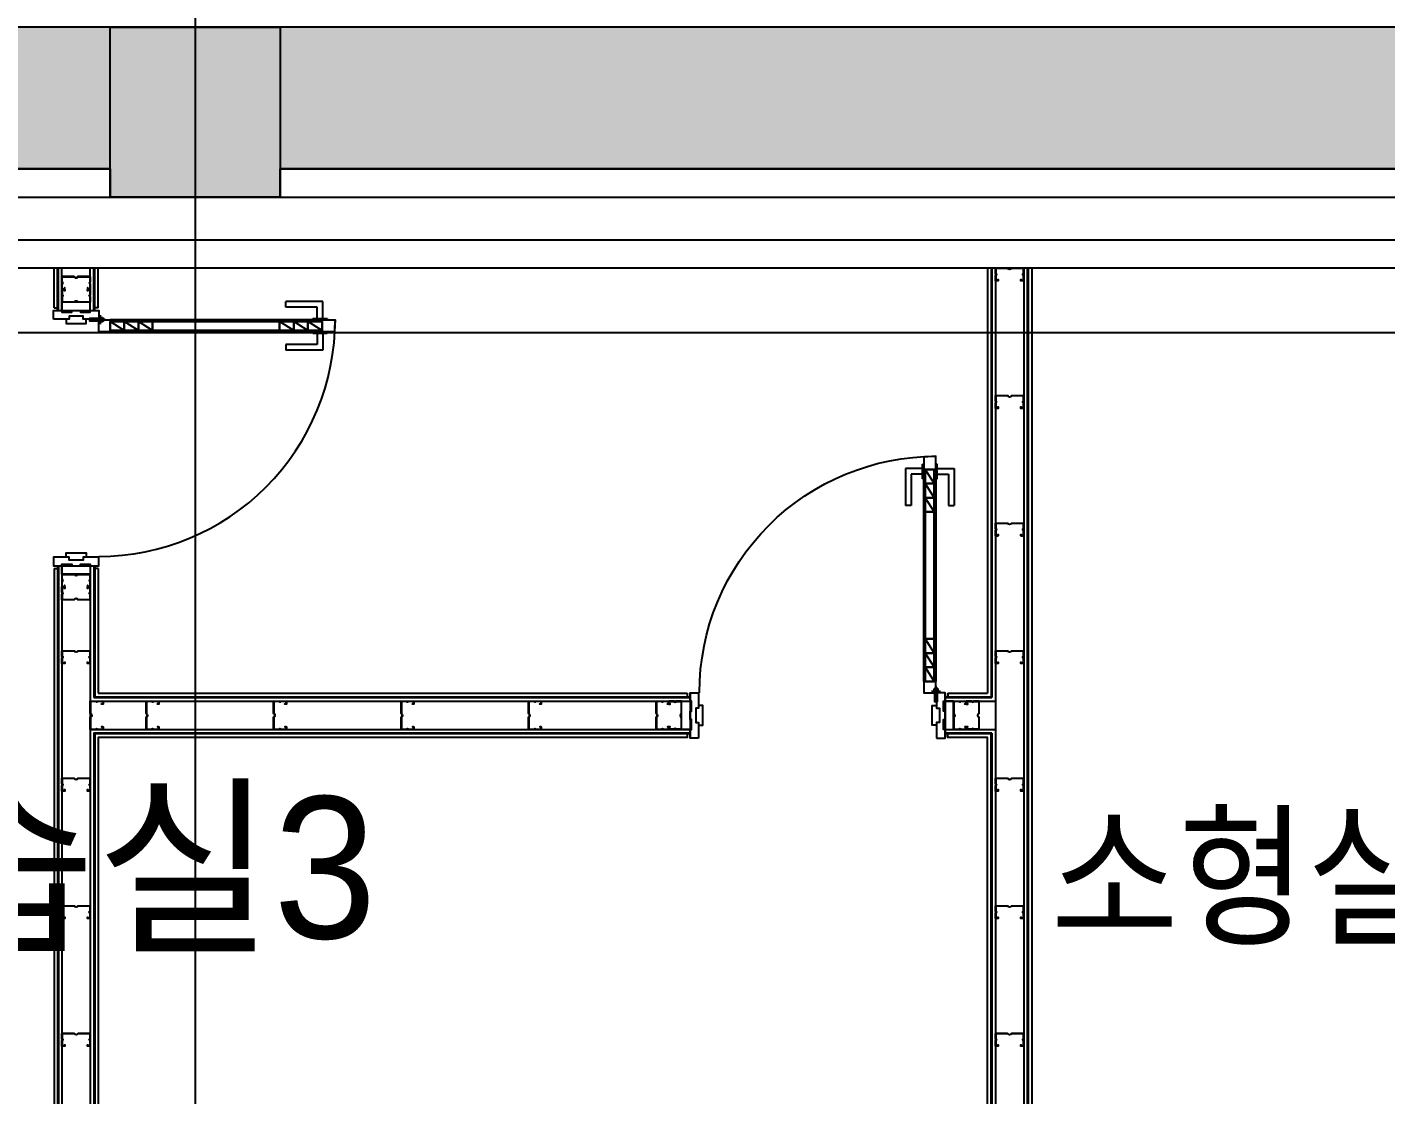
# Model space of a CAD drawing. Header units: metres. Extents: x 630750 to 860239, y 578133 to 726633.
# Drawn here: x 747311 to 752107, y 693493 to 697260 of the extents above; entities that cross this region are included whole.
import ezdxf

# ---------------------------------------------------------------- set-up
doc = ezdxf.new("R2010")
doc.units = ezdxf.units.M
doc.header["$LTSCALE"] = 300
doc.linetypes.add('업무시설_xr-base$0$CONTINOUS', pattern=[0])
for name, color, linetype in [('A-CEN-1', 1, 'Continuous'), ('A-CON', 2, 'Continuous'), ('A-TXT', 3, 'Continuous'), ('A-WAL-BLK', 3, 'Continuous'), ('A-WAL-DW', 7, 'Continuous'), ('A-WALL-CONC', 2, 'Continuous'), ('F-DOOR_FRAME', 4, 'Continuous'), ('KUK-DOOR', 4, 'Continuous'), ('KUK-DOOR-FRAME', 4, 'Continuous'), ('KUK-DRYWALL', 4, 'Continuous'), ('KUK-석고보드', 201, 'Continuous')]:
    doc.layers.add(name, color=color, linetype=linetype)
doc.styles.add('돋움', font='')
doc.styles.get('돋움').set_extended_font_data('Dotum')

# ---------------------------------------------------------------- blocks, each defined once
blk = doc.blocks.new('con1')
at = {"layer": 'A-WALL-CONC', "linetype": '업무시설_xr-base$0$CONTINOUS'}
h = blk.add_hatch(color=253, dxfattribs=at)
h.dxf.hatch_style = 1
h.paths.add_polyline_path([(-374645.9, -269622.2), (-374445.9, -269622.2), (-374445.9, -269722.2), (-371795.9, -269722.2), (-371795.9, -267322.2), (-373345.9, -267322.2), (-373345.9, -267122.2), (-371795.9, -267122.2), (-371795.9, -260922.2), (-374445.9, -260922.2), (-374445.9, -267122.2), (-374345.9, -267122.2), (-374345.9, -267322.2), (-374445.9, -267322.2), (-374445.9, -268622.2), (-374645.9, -268622.2), (-374645.9, -260722.2), (-371595.9, -260722.2), (-371595.9, -269922.2), (-374645.9, -269922.2)], flags=17)
h.paths.add_polyline_path([(-391745.9, -248122.2), (-391745.9, -280472.2), (-393545.9, -280472.2), (-393545.9, -307972.2), (-398545.9, -307972.2), (-398545.9, -316998.9), (-351808.5, -331181), (-336470.2, -331181), (-334660.1, -325215.5), (-326598.1, -327661.9), (-326511, -327374.8), (-334860, -324841.4), (-335146.9, -325786.6), (-335529.6, -325670.5), (-335732.9, -326340.3), (-335350.1, -326456.4), (-336424.5, -329997), (-336807.2, -329880.9), (-337010.5, -330550.7), (-336627.7, -330666.9), (-336692.7, -330881), (-351764, -330881), (-352556.3, -330640.6), (-352396.6, -330114.3), (-353162.2, -329882), (-353321.9, -330408.3), (-362029.8, -327765.9), (-361870.1, -327239.6), (-362635.6, -327007.3), (-362795.3, -327533.6), (-374661.1, -323933.1), (-374501.4, -323406.8), (-375266.9, -323174.5), (-375426.6, -323700.8), (-380976.7, -322016.6), (-380817, -321490.3), (-381582.5, -321258), (-381742.2, -321784.2), (-392779.7, -318435), (-392649.1, -318004.5), (-393318.9, -317801.2), (-393362.5, -317944.8), (-397945.9, -316554), (-397945.9, -308572.2), (-393145.9, -308572.2), (-393145.9, -306522.2), (-391145.8, -306522.2), (-391145.8, -306122.2), (-392795.9, -306122.2), (-392795.9, -305522.2), (-393145.9, -305522.2), (-393145.9, -299422.2), (-391145.8, -299422.2), (-391145.8, -299022.2), (-393145.9, -299022.2), (-393145.9, -296322.2), (-392795.9, -296322.2), (-392795.9, -295622.2), (-393145.9, -295622.2), (-393145.9, -293122.2), (-391145.9, -293122.2), (-391145.9, -292722.2), (-393145.9, -292722.2), (-393145.9, -287472.2), (-391145.8, -287472.2), (-391145.9, -287072.2), (-393145.9, -287072.2), (-393145.9, -286422.2), (-392795.9, -286422.2), (-392795.9, -285722.2), (-393145.9, -285722.2), (-393145.9, -281172.2), (-392845.9, -281171.8), (-392845.9, -280872.2), (-391245.9, -280872.2), (-391245.9, -276472.2), (-391145.9, -276472.2), (-391145.9, -275872.2), (-391245.9, -275872.2), (-391245.9, -269872.2), (-391145.9, -269872.2), (-391145.9, -269272.2), (-391245.9, -269272.2), (-391245.9, -261372.2), (-391145.9, -261372.2), (-391145.9, -260772.2), (-391245.9, -260772.2), (-391245.9, -248722.2), (-391145.9, -248722.2), (-391145.9, -248622.2), (-384195.9, -248622.2), (-384195.9, -248722.2), (-383595.9, -248722.2), (-383595.9, -248622.2), (-374595.9, -248622.2), (-374595.9, -248722.2), (-373995.9, -248722.2), (-373995.9, -248622.2), (-364695.9, -248622.2), (-364695.9, -248722.2), (-364095.9, -248722.2), (-364095.9, -248622.2), (-354795.9, -248622.2), (-354795.9, -248722.2), (-354195.9, -248722.2), (-354195.9, -248622.2), (-344895.9, -248622.2), (-344895.9, -248722.2), (-344295.9, -248722.2), (-344295.9, -248622.2), (-334995.9, -248622.2), (-334995.9, -248722.2), (-334395.9, -248722.2), (-334395.9, -248622.2), (-325095.9, -248622.2), (-325095.9, -248722.2), (-324495.9, -248722.2), (-324495.9, -248622.2), (-318495.9, -248622.2), (-318495.9, -248722.2), (-317895.9, -248722.2), (-317895.9, -248622.2), (-309995.9, -248622.2), (-309995.9, -248722.2), (-309395.9, -248722.2), (-309395.9, -248622.2), (-302495.9, -248622.2), (-302495.9, -248722.2), (-301895.9, -248722.1), (-301895.9, -248522.2), (-299645.9, -248522.2), (-299645.9, -249472.2), (-302345.9, -249472.1), (-302345.9, -249672.2), (-299645.8, -249672.2), (-299645.9, -257472.1), (-302345.9, -257472.1), (-302345.9, -260722.2), (-302545.9, -260722.2), (-302545.9, -261422.2), (-302345.9, -261422.2), (-302345.9, -269222.2), (-302545.9, -269222.2), (-302545.9, -269922.2), (-302345.9, -269922.2), (-302345.9, -275822.2), (-302545.9, -275822.2), (-302545.9, -276522.2), (-302345.9, -276522.2), (-302345.9, -285722.2), (-302545.9, -285722.2), (-302545.9, -286422.2), (-302345.9, -286422.2), (-302345.9, -295622.2), (-302545.9, -295622.2), (-302545.9, -296322.2), (-302345.9, -296322.2), (-302345.9, -302072.2), (-302545.9, -302072.2), (-302545.9, -303072.2), (-302145.9, -303072.2), (-302145.9, -311972.2), (-302545.9, -311972.2), (-302545.9, -312972.2), (-302145.9, -312972.2), (-302145.9, -318572.2), (-302545.9, -318572.2), (-302545.9, -319572.2), (-302145.9, -319572.2), (-302145.9, -327072.2), (-302645.9, -327072.2), (-302645.9, -327872.2), (-302245.9, -327872.2), (-302245.9, -333872.2), (-302595.9, -333872.2), (-302595.9, -334572.2), (-302045.9, -334572.2), (-302045.9, -334903.1), (-302663, -334715.8), (-302721.1, -334907.2), (-301845.9, -335172.8), (-301845.9, -257872.1), (-299245.9, -257872.2), (-299245.6, -248122.2)])
h = blk.add_hatch(color=253, dxfattribs=at)
h.dxf.hatch_style = 1
h.paths.add_polyline_path([(-393545.9, -280472.2), (-393545.9, -307972.2), (-398545.9, -307972.2), (-398545.9, -316998.9), (-351808.5, -331181), (-336470.2, -331181), (-334660.1, -325215.5), (-326598.1, -327661.9), (-326511, -327374.8), (-334860, -324841.4), (-335146.9, -325786.6), (-335529.6, -325670.5), (-335732.9, -326340.3), (-335350.1, -326456.4), (-336424.5, -329997), (-336807.2, -329880.9), (-337010.5, -330550.7), (-336627.7, -330666.9), (-336692.7, -330881), (-351764, -330881), (-352556.3, -330640.6), (-352396.6, -330114.3), (-353162.2, -329882), (-353321.9, -330408.3), (-362029.8, -327765.9), (-361870.1, -327239.6), (-362635.6, -327007.3), (-362795.3, -327533.6), (-374661.1, -323933.1), (-374501.4, -323406.8), (-375266.9, -323174.5), (-375426.6, -323700.8), (-380976.7, -322016.7), (-380817, -321490.3), (-381582.5, -321258), (-381742.2, -321784.2), (-392779.7, -318435), (-392649.1, -318004.5), (-393318.9, -317801.2), (-393362.5, -317944.8), (-397945.9, -316554), (-397945.9, -308572.2), (-393145.9, -308572.2), (-393145.9, -306522.2), (-391145.8, -306522.2), (-391145.8, -306122.2), (-392795.9, -306122.2), (-392795.9, -305522.2), (-393145.9, -305522.2), (-393145.9, -299422.2), (-391145.8, -299422.2), (-391145.8, -299022.2), (-393145.9, -299022.2), (-393145.9, -296322.2), (-392795.9, -296322.2), (-392795.9, -295622.2), (-393145.9, -295622.2), (-393145.9, -293122.2), (-391145.9, -293122.2), (-391145.9, -292722.2), (-393145.9, -292722.2), (-393145.9, -287472.2), (-391145.8, -287472.2), (-391145.8, -287072.2), (-393145.9, -287072.2), (-393145.9, -286422.2), (-392795.9, -286422.2), (-392795.9, -285722.2), (-393145.9, -285722.2), (-393150.6, -281172.2), (-392845.9, -281172.2), (-392845.9, -280872.2), (-391245.9, -280872.2), (-391245.9, -276472.2), (-391145.9, -276472.2), (-391145.9, -275872.2), (-391245.9, -275872.2), (-391245.8, -269872.2), (-391145.9, -269872.2), (-391145.9, -269272.2), (-391245.9, -269272.2), (-391245.9, -261372.2), (-391145.9, -261372.2), (-391145.9, -260772.2), (-391245.9, -260772.2), (-391245.9, -248722.2), (-391145.9, -248722.2), (-391145.9, -248622.2), (-384195.9, -248622.2), (-384195.9, -248722.2), (-383595.9, -248722.2), (-383595.9, -248622.2), (-374595.9, -248622.2), (-374595.9, -248722.2), (-373995.9, -248722.2), (-373995.9, -248622.2), (-364695.9, -248622.2), (-364695.9, -248722.2), (-364095.9, -248722.2), (-364095.9, -248622.2), (-354795.9, -248622.2), (-354795.9, -248722.2), (-354195.9, -248722.2), (-354195.9, -248622.2), (-344895.9, -248622.2), (-344895.9, -248722.2), (-344295.9, -248722.2), (-344295.9, -248622.2), (-334995.9, -248622.2), (-334995.9, -248722.2), (-334395.9, -248722.2), (-334395.9, -248622.2), (-325095.9, -248622.2), (-325095.9, -248722.2), (-324495.9, -248722.2), (-324495.9, -248622.2), (-318495.9, -248622.2), (-318495.9, -248722.2), (-317895.9, -248722.2), (-317895.9, -248622.2), (-309995.9, -248622.4), (-309995.9, -248722.2), (-309395.9, -248722.2), (-309395.9, -248622.2), (-302495.9, -248622.2), (-302495.9, -248722.2), (-301895.9, -248722.1), (-301895.9, -248522.2), (-299645.9, -248522.1), (-299645.9, -249472.2), (-302345.9, -249472.2), (-302345.9, -249672.2), (-299645.8, -249672.2), (-299645.8, -257472.1), (-302345.9, -257472.1), (-302345.9, -260722.2), (-302545.9, -260722.2), (-302545.9, -261422.2), (-302345.9, -261422.2), (-302345.9, -269222.2), (-302545.9, -269222.2), (-302545.9, -269922.2), (-302345.9, -269922.2), (-302345.9, -275822.2), (-302545.9, -275822.2), (-302545.9, -276522.2), (-302345.9, -276522.2), (-302345.9, -285722.2), (-302545.9, -285722.2), (-302545.9, -286422.2), (-302345.9, -286422.2), (-302345.9, -295622.2), (-302545.9, -295622.2), (-302545.9, -296322.2), (-302345.9, -296322.2), (-302345.9, -302072.2), (-302545.9, -302072.2), (-302545.9, -303072.2), (-302145.9, -303072.2), (-302145.8, -311972.2), (-302545.9, -311972.2), (-302545.9, -312972.2), (-302145.9, -312972.2), (-302145.9, -318572.2), (-302545.9, -318572.2), (-302545.9, -319572.2), (-302145.9, -319572.2), (-302145.9, -327072.2), (-302645.9, -327072.2), (-302645.9, -327872.2), (-302245.9, -327872.2), (-302245.9, -333872.2), (-302595.9, -333872.2), (-302595.9, -334572.2), (-302045.9, -334572.2), (-302045.9, -334903.1), (-302663, -334715.8), (-302721.1, -334907.2), (-301845.9, -335172.8), (-301845.8, -257872.1), (-299245.9, -257872.2), (-299245.6, -248122.2), (-391745.9, -248122.2), (-391745.9, -280472.2)])
at = {"layer": 'A-CON'}
for points in [[(-334395.9, -248622.2), (-325095.9, -248622.2), (-325095.9, -248722.2), (-324495.9, -248722.2), (-324495.9, -248622.2), (-318495.9, -248622.2), (-318495.9, -248722.2), (-317895.9, -248722.2), (-317895.9, -248622.2), (-309995.9, -248622.4), (-309995.9, -248722.2), (-309395.9, -248722.2), (-309395.9, -248622.2), (-302495.9, -248622.2)], [(-301845.9, -335172.8), (-301845.8, -257872.1), (-299245.9, -257872.2), (-299245.6, -248122.2), (-391745.9, -248122.2)]]:
    blk.add_lwpolyline(points, dxfattribs=at)
blk.add_lwpolyline([(-325095.9, -248122.2), (-324495.9, -248122.2), (-324495.9, -248722.2), (-325095.9, -248722.2)], close=True, dxfattribs=at)
at = {"layer": 'A-WALL-CONC'}
for p, q in [((-325095.9, -248622.2), (-334395.9, -248622.2)), ((-318495.9, -248622.2), (-324495.9, -248622.2))]:
    blk.add_line(p, q, dxfattribs=at)
blk = doc.blocks.new('A$C17CE654D')
at = {"layer": 'KUK-DOOR', "color": 6}
for p, q in [((60, 790.5, -6432.8), (0, 790.5, -6432.8)), ((0, 790.5, -6432.8), (0, 660.5, -6432.8)), ((60, 770.5, -6432.8), (20, 770.5, -6432.8)), ((20, 770.5, -6432.8), (20, 660.5, -6432.8)), ((60, 755, -6432.8), (60, 806, -6432.8)), ((60, 806, -6432.8), (65, 806)), ((112, 806), (107, 806, 6432.8)), ((112, 755), (112, 806)), ((112, 790.5), (172, 790.5)), ((112, 770.5), (152, 770.5)), ((152, 770.5), (152, 660.5)), ((172, 790.5), (172, 660.5)), ((65, 755, -6432.8), (60, 755, -6432.8)), ((107, 755), (112, 755)), ((20, 660.5, -6432.8), (0, 660.5, -6432.8)), ((152, 660.5), (172, 660.5))]:
    blk.add_line(p, q, dxfattribs=at)
at = {"layer": 'KUK-DOOR', "color": 251}
for p, q in [((65, 804.3, -6432.8), (60, 804.3, -6432.8)), ((65, 802.7, -6432.8), (60, 802.7, -6432.8)), ((65, 800.1, -6432.8), (60, 800.1, -6432.8)), ((65, 795.6, -6432.8), (60, 795.6, -6432.8)), ((65, 789.4, -6432.8), (60, 789.4, -6432.8)), ((65, 771.6, -6432.8), (60, 771.6, -6432.8)), ((107, 804.3), (112, 804.3)), ((107, 802.7), (112, 802.7)), ((107, 800.1), (112, 800.1)), ((107, 795.6), (112, 795.6)), ((107, 789.4), (112, 789.4)), ((107, 771.6), (112, 771.6)), ((65, 765.4, -6432.8), (60, 765.4, -6432.8)), ((65, 760.9, -6432.8), (60, 760.9, -6432.8)), ((65, 758.3, -6432.8), (60, 758.3, -6432.8)), ((65, 756.7, -6432.8), (60, 756.7, -6432.8)), ((65, 755.6, -6432.8), (60, 755.6, -6432.8)), ((107, 765.4), (112, 765.4)), ((107, 760.9), (112, 760.9)), ((107, 758.3), (112, 758.3)), ((107, 756.7), (112, 756.7)), ((107, 755.6), (112, 755.6))]:
    blk.add_line(p, q, dxfattribs=at)
at = {"layer": 'KUK-DOOR', "color": 1, "ltscale": 100}
for p, q in [((102, 788), (70, 738)), ((102, 738), (70, 688)), ((102, 688), (70, 638)), ((102, 190), (70, 140)), ((102, 140), (70, 90)), ((102, 90), (70, 40))]:
    blk.add_line(p, q, dxfattribs=at)
at = {"layer": 'KUK-DOOR', "color": 8}
blk.add_line((102, 638), (70, 638), dxfattribs=at)
at = {"layer": 'KUK-DOOR', "color": 7}
for points in [[(65, 825), (65, 834), (107, 831.5), (107, 788), (65, 788), (65, 825)], [(65, 788), (65, 40)], [(107, 40), (107, 788)], [(65, 40), (107, 40), (107, 0), (103, 0), (103, 0), (65, 0), (65, 40)]]:
    blk.add_lwpolyline(points, dxfattribs=at)
at = {"layer": 'KUK-DOOR', "color": 1, "ltscale": 100}
for points in [[(102, 788), (102, 738), (70, 738), (70, 788)], [(102, 738), (102, 688), (70, 688), (70, 738)], [(102, 688), (102, 638), (70, 638), (70, 688)], [(102, 638), (102, 190), (70, 190), (70, 638)], [(102, 190), (102, 140), (70, 140), (70, 190)], [(102, 140), (102, 90), (70, 90), (70, 140)], [(102, 90), (102, 40), (70, 40), (70, 90)]]:
    blk.add_lwpolyline(points, close=True, dxfattribs=at)
at = {"layer": 'KUK-DOOR', "color": 1}
blk.add_arc((64.8, -0.1), 834.2, 0.0052, 90.1096, dxfattribs=at)
blk = doc.blocks.new('힌지')
at = {"layer": 'F-DOOR_FRAME', "color": 175}
for p, q in [((444293.8, 289039.7, 0), (444262.2, 289039.7, 0)), ((444293.8, 289039.7, 0), (444262.2, 289039.7, 0)), ((444278, 289049.1, 0), (444278, 289020.8, 0))]:
    blk.add_line(p, q, dxfattribs=at)
at = {"layer": 'F-DOOR_FRAME', "color": 175, "elevation": 0}
for points in [[(444276.3, 289042.2), (444276.3, 289076.8), (444273.3, 289076.8), (444273.3, 289041.9), (444270.9, 289035.1, -0.190658), (444275.4, 289038.8)], [(444282.3, 289041.9), (444282.3, 289076.8), (444279.3, 289076.8), (444279.3, 289042.2), (444280.2, 289038.8, -0.190658), (444284.8, 289035.1)]]:
    blk.add_lwpolyline(points, format="xyb", close=True, dxfattribs=at)
at = {"layer": 'F-DOOR_FRAME', "color": 175}
blk.add_circle((444277.8, 289034.7, 0), 8, dxfattribs=at)

msp = doc.modelspace()

# ---------------------------------------------------------------- linework, layer by layer
at = {"layer": 'A-CEN-1', "linetype": 'Continuous'}
for p, q in [((747904.4, 708258.8), (747904.4, 599232.8)), ((796986.4, 696181.7), (657202.6, 696181.7))]:
    msp.add_line(p, q, dxfattribs=at)
at = {"layer": 'A-CON'}
msp.add_lwpolyline([(747604.4, 697260.2), (748204.4, 697260.2), (748204.4, 696660.2), (747604.4, 696660.2)], close=True, dxfattribs=at)
at = {"layer": 'A-WAL-BLK'}
for p, q in [((681554.4, 696660.2), (770504.4, 696660.2)), ((708104.4, 696510.2), (770354.4, 696510.2))]:
    msp.add_line(p, q, dxfattribs=at)
at = {"layer": 'A-WAL-DW'}
msp.add_line((770054.4, 696410.2), (736288, 696410.2), dxfattribs=at)
at = {"layer": 'KUK-DOOR-FRAME'}
for points in [[(747404.4, 696230.2), (747404.4, 696230.2), (747404.4, 696230.2), (747404.4, 696230.2), (747404.4, 696230.2), (747404.4, 696254.2), (747404.4, 696260.2), (747407.9, 696260.2), (747434.4, 696260.2), (747434.4, 696255.2), (747469.4, 696255.2), (747469.4, 696260.2), (747499.4, 696260.2), (747499.4, 696255.2), (747534.4, 696255.2), (747534.4, 696260.2), (747564.4, 696260.2), (747564.4, 696254.2), (747564.4, 696254.2), (747564.4, 696230.2), (747509.4, 696230.2), (747509.4, 696240.2), (747459.4, 696240.2), (747459.4, 696230.2), (747404.4, 696230.2)], [(747404.4, 695390.2), (747404.4, 695390.2), (747404.4, 695390.2), (747404.4, 695390.2), (747404.4, 695390.2), (747404.4, 695366.2), (747404.4, 695360.2), (747407.9, 695360.2), (747434.4, 695360.2), (747434.4, 695365.2), (747469.4, 695365.2), (747469.4, 695360.2), (747499.4, 695360.2), (747499.4, 695365.2), (747534.4, 695365.2), (747534.4, 695360.2), (747564.4, 695360.2), (747564.4, 695366.2), (747564.4, 695366.2), (747564.4, 695390.2), (747509.4, 695390.2), (747509.4, 695380.2), (747459.4, 695380.2), (747459.4, 695390.2), (747404.4, 695390.2)], [(749681.4, 694752.2), (749681.4, 694752.2), (749681.4, 694752.2), (749681.4, 694752.2), (749681.4, 694752.2), (749657.4, 694752.2), (749651.4, 694752.2), (749651.4, 694755.7), (749651.4, 694782.2), (749656.4, 694782.2), (749656.4, 694817.2), (749651.4, 694817.2), (749651.4, 694847.2), (749656.4, 694847.2), (749656.4, 694882.2), (749651.4, 694882.2), (749651.4, 694912.2), (749657.4, 694912.2), (749657.4, 694912.2), (749681.4, 694912.2), (749681.4, 694857.2), (749671.4, 694857.2), (749671.4, 694807.2), (749681.4, 694807.2), (749681.4, 694752.2)], [(750521.4, 694752.2), (750521.4, 694752.2), (750521.4, 694752.2), (750521.4, 694752.2), (750521.4, 694752.2), (750545.4, 694752.2), (750551.4, 694752.2), (750551.4, 694755.7), (750551.4, 694782.2), (750546.4, 694782.2), (750546.4, 694817.2), (750551.4, 694817.2), (750551.4, 694847.2), (750546.4, 694847.2), (750546.4, 694882.2), (750551.4, 694882.2), (750551.4, 694912.2), (750545.4, 694912.2), (750545.4, 694912.2), (750521.4, 694912.2), (750521.4, 694857.2), (750531.4, 694857.2), (750531.4, 694807.2), (750521.4, 694807.2), (750521.4, 694752.2)]]:
    msp.add_lwpolyline(points, dxfattribs=at)
at = {"layer": 'KUK-DOOR-FRAME', "extrusion": (-1.80681e-09, -1.10631e-25, 1)}
for points in [[(747459.4, 696240.2), (747459.4, 696230.2), (747449.4, 696230.2), (747449.4, 696215.2), (747519.4, 696215.2), (747519.4, 696230.2), (747509.4, 696230.2), (747509.4, 696240.2), (747459.4, 696240.2)], [(747459.4, 695380.2), (747459.4, 695390.2), (747449.4, 695390.2), (747449.4, 695405.2), (747519.4, 695405.2), (747519.4, 695390.2), (747509.4, 695390.2), (747509.4, 695380.2), (747459.4, 695380.2)]]:
    msp.add_lwpolyline(points, dxfattribs=at)
at = {"layer": 'KUK-DOOR-FRAME', "extrusion": (0, -1.80681e-09, 1)}
for points in [[(749671.4, 694807.2), (749681.4, 694807.2), (749681.4, 694797.2), (749696.4, 694797.2), (749696.4, 694867.2), (749681.4, 694867.2), (749681.4, 694857.2), (749671.4, 694857.2), (749671.4, 694807.2)], [(750531.4, 694807.2), (750521.4, 694807.2), (750521.4, 694797.2), (750506.4, 694797.2), (750506.4, 694867.2), (750521.4, 694867.2), (750521.4, 694857.2), (750531.4, 694857.2), (750531.4, 694807.2)]]:
    msp.add_lwpolyline(points, dxfattribs=at)
at = {"layer": 'KUK-DRYWALL'}
for p, q in [((747434.4, 696260.2), (747434.4, 696410.2)), ((747534.4, 696260.2), (747534.4, 696410.2)), ((750729.4, 696410.2), (750729.4, 691832.2)), ((750829.4, 696410.2), (750829.4, 691832.2)), ((747434.4, 695360.2), (747434.4, 691832.2)), ((747534.4, 695360.2), (747534.4, 692280.2)), ((747534.4, 694882.2), (749651.4, 694882.2)), ((750551.4, 694882.2), (750729.4, 694882.2)), ((747534.4, 694782.2), (749651.4, 694782.2)), ((750551.4, 694782.2), (750729.4, 694782.2))]:
    msp.add_line(p, q, dxfattribs=at)
at = {"layer": 'KUK-DRYWALL', "color": 8}
for points in [[(747524.4, 696336.2), (747524.4, 696335.2), (747534.4, 696335.2), (747534.4, 696355.2, -1), (747534.4, 696360.2), (747534.4, 696380.2), (747490.9, 696380.2, -0.589997), (747477.9, 696380.2), (747434.4, 696380.2), (747434.4, 696360.2, -1), (747434.4, 696355.2), (747434.4, 696335.2), (747444.4, 696335.2), (747444.4, 696340.2), (747443.4, 696340.2), (747443.4, 696336.2), (747435.4, 696336.2), (747435.4, 696354.4, 0.745356), (747435.4, 696361.1), (747435.4, 696379.2), (747477.3, 696379.2, 0.542783), (747491.5, 696379.2), (747533.4, 696379.2), (747533.4, 696361.1, 0.745356), (747533.4, 696354.4), (747533.4, 696336.2), (747525.4, 696336.2), (747525.4, 696340.2), (747524.4, 696340.2), (747524.4, 696335.2)], [(750739.4, 696366.2), (750739.4, 696365.2), (750729.4, 696365.2), (750729.4, 696385.2, 1), (750729.4, 696390.2), (750729.4, 696410.2), (750772.9, 696410.2, 0.589997), (750785.9, 696410.2), (750829.4, 696410.2), (750829.4, 696390.2, 1), (750829.4, 696385.2), (750829.4, 696365.2), (750819.4, 696365.2), (750819.4, 696370.2), (750820.4, 696370.2), (750820.4, 696366.2), (750828.4, 696366.2), (750828.4, 696384.4, -0.745356), (750828.4, 696391.1), (750828.4, 696409.2), (750786.5, 696409.2, -0.542783), (750772.3, 696409.2), (750730.4, 696409.2), (750730.4, 696391.1, -0.745356), (750730.4, 696384.4), (750730.4, 696366.2), (750738.4, 696366.2), (750738.4, 696370.2), (750739.4, 696370.2), (750739.4, 696365.2)], [(747524.4, 696334.2), (747524.4, 696335.2), (747534.4, 696335.2), (747534.4, 696315.2, 1), (747534.4, 696310.2), (747534.4, 696290.2), (747490.9, 696290.2, 0.589997), (747477.9, 696290.2), (747434.4, 696290.2), (747434.4, 696310.2, 1), (747434.4, 696315.2), (747434.4, 696335.2), (747444.4, 696335.2), (747444.4, 696330.2), (747443.4, 696330.2), (747443.4, 696334.2), (747435.4, 696334.2), (747435.4, 696316.1, -0.745356), (747435.4, 696309.4), (747435.4, 696291.2), (747477.3, 696291.2, -0.542783), (747491.5, 696291.2), (747533.4, 696291.2), (747533.4, 696309.4, -0.745356), (747533.4, 696316.1), (747533.4, 696334.2), (747525.4, 696334.2), (747525.4, 696330.2), (747524.4, 696330.2), (747524.4, 696335.2)], [(750739.4, 695916.2), (750739.4, 695915.2), (750729.4, 695915.2), (750729.4, 695935.2, 1), (750729.4, 695940.2), (750729.4, 695960.2), (750772.9, 695960.2, 0.589997), (750785.9, 695960.2), (750829.4, 695960.2), (750829.4, 695940.2, 1), (750829.4, 695935.2), (750829.4, 695915.2), (750819.4, 695915.2), (750819.4, 695920.2), (750820.4, 695920.2), (750820.4, 695916.2), (750828.4, 695916.2), (750828.4, 695934.4, -0.745356), (750828.4, 695941.1), (750828.4, 695959.2), (750786.5, 695959.2, -0.542783), (750772.3, 695959.2), (750730.4, 695959.2), (750730.4, 695941.1, -0.745356), (750730.4, 695934.4), (750730.4, 695916.2), (750738.4, 695916.2), (750738.4, 695920.2), (750739.4, 695920.2), (750739.4, 695915.2)], [(750739.4, 695466.2), (750739.4, 695465.2), (750729.4, 695465.2), (750729.4, 695485.2, 1), (750729.4, 695490.2), (750729.4, 695510.2), (750772.9, 695510.2, 0.589997), (750785.9, 695510.2), (750829.4, 695510.2), (750829.4, 695490.2, 1), (750829.4, 695485.2), (750829.4, 695465.2), (750819.4, 695465.2), (750819.4, 695470.2), (750820.4, 695470.2), (750820.4, 695466.2), (750828.4, 695466.2), (750828.4, 695484.4, -0.745356), (750828.4, 695491.1), (750828.4, 695509.2), (750786.5, 695509.2, -0.542783), (750772.3, 695509.2), (750730.4, 695509.2), (750730.4, 695491.1, -0.745356), (750730.4, 695484.4), (750730.4, 695466.2), (750738.4, 695466.2), (750738.4, 695470.2), (750739.4, 695470.2), (750739.4, 695465.2)], [(747524.4, 695286.2), (747524.4, 695285.2), (747534.4, 695285.2), (747534.4, 695305.2, -1), (747534.4, 695310.2), (747534.4, 695330.2), (747490.9, 695330.2, -0.589997), (747477.9, 695330.2), (747434.4, 695330.2), (747434.4, 695310.2, -1), (747434.4, 695305.2), (747434.4, 695285.2), (747444.4, 695285.2), (747444.4, 695290.2), (747443.4, 695290.2), (747443.4, 695286.2), (747435.4, 695286.2), (747435.4, 695304.4, 0.745356), (747435.4, 695311.1), (747435.4, 695329.2), (747477.3, 695329.2, 0.542783), (747491.5, 695329.2), (747533.4, 695329.2), (747533.4, 695311.1, 0.745356), (747533.4, 695304.4), (747533.4, 695286.2), (747525.4, 695286.2), (747525.4, 695290.2), (747524.4, 695290.2), (747524.4, 695285.2)], [(747524.4, 695284.2), (747524.4, 695285.2), (747534.4, 695285.2), (747534.4, 695265.2, 1), (747534.4, 695260.2), (747534.4, 695240.2), (747490.9, 695240.2, 0.589997), (747477.9, 695240.2), (747434.4, 695240.2), (747434.4, 695260.2, 1), (747434.4, 695265.2), (747434.4, 695285.2), (747444.4, 695285.2), (747444.4, 695280.2), (747443.4, 695280.2), (747443.4, 695284.2), (747435.4, 695284.2), (747435.4, 695266.1, -0.745356), (747435.4, 695259.4), (747435.4, 695241.2), (747477.3, 695241.2, -0.542783), (747491.5, 695241.2), (747533.4, 695241.2), (747533.4, 695259.4, -0.745356), (747533.4, 695266.1), (747533.4, 695284.2), (747525.4, 695284.2), (747525.4, 695280.2), (747524.4, 695280.2), (747524.4, 695285.2)], [(747444.4, 695016.2), (747444.4, 695015.2), (747434.4, 695015.2), (747434.4, 695035.2, 1), (747434.4, 695040.2), (747434.4, 695060.2), (747477.9, 695060.2, 0.589997), (747490.9, 695060.2), (747534.4, 695060.2), (747534.4, 695040.2, 1), (747534.4, 695035.2), (747534.4, 695015.2), (747524.4, 695015.2), (747524.4, 695020.2), (747525.4, 695020.2), (747525.4, 695016.2), (747533.4, 695016.2), (747533.4, 695034.4, -0.745356), (747533.4, 695041.1), (747533.4, 695059.2), (747491.5, 695059.2, -0.542783), (747477.3, 695059.2), (747435.4, 695059.2), (747435.4, 695041.1, -0.745356), (747435.4, 695034.4), (747435.4, 695016.2), (747443.4, 695016.2), (747443.4, 695020.2), (747444.4, 695020.2), (747444.4, 695015.2)], [(750739.4, 695016.2), (750739.4, 695015.2), (750729.4, 695015.2), (750729.4, 695035.2, 1), (750729.4, 695040.2), (750729.4, 695060.2), (750772.9, 695060.2, 0.589997), (750785.9, 695060.2), (750829.4, 695060.2), (750829.4, 695040.2, 1), (750829.4, 695035.2), (750829.4, 695015.2), (750819.4, 695015.2), (750819.4, 695020.2), (750820.4, 695020.2), (750820.4, 695016.2), (750828.4, 695016.2), (750828.4, 695034.4, -0.745356), (750828.4, 695041.1), (750828.4, 695059.2), (750786.5, 695059.2, -0.542783), (750772.3, 695059.2), (750730.4, 695059.2), (750730.4, 695041.1, -0.745356), (750730.4, 695034.4), (750730.4, 695016.2), (750738.4, 695016.2), (750738.4, 695020.2), (750739.4, 695020.2), (750739.4, 695015.2)], [(747578.4, 694792.2), (747579.4, 694792.2), (747579.4, 694782.2), (747559.4, 694782.2, 1), (747554.4, 694782.2), (747534.4, 694782.2), (747534.4, 694825.7, 0.589997), (747534.4, 694838.7), (747534.4, 694882.2), (747554.4, 694882.2, 1), (747559.4, 694882.2), (747579.4, 694882.2), (747579.4, 694872.2), (747574.4, 694872.2), (747574.4, 694873.2), (747578.4, 694873.2), (747578.4, 694881.2), (747560.2, 694881.2, -0.745356), (747553.5, 694881.2), (747535.4, 694881.2), (747535.4, 694839.3, -0.542783), (747535.4, 694825.2), (747535.4, 694783.2), (747553.5, 694783.2, -0.745356), (747560.2, 694783.2), (747578.4, 694783.2), (747578.4, 694791.2), (747574.4, 694791.2), (747574.4, 694792.2), (747579.4, 694792.2)], [(747775.4, 694792.2), (747776.4, 694792.2), (747776.4, 694782.2), (747756.4, 694782.2, 1), (747751.4, 694782.2), (747731.4, 694782.2), (747731.4, 694825.7, 0.589997), (747731.4, 694838.7), (747731.4, 694882.2), (747751.4, 694882.2, 1), (747756.4, 694882.2), (747776.4, 694882.2), (747776.4, 694872.2), (747771.4, 694872.2), (747771.4, 694873.2), (747775.4, 694873.2), (747775.4, 694881.2), (747757.2, 694881.2, -0.745356), (747750.5, 694881.2), (747732.4, 694881.2), (747732.4, 694839.3, -0.542783), (747732.4, 694825.2), (747732.4, 694783.2), (747750.5, 694783.2, -0.745356), (747757.2, 694783.2), (747775.4, 694783.2), (747775.4, 694791.2), (747771.4, 694791.2), (747771.4, 694792.2), (747776.4, 694792.2)], [(748225.4, 694792.2), (748226.4, 694792.2), (748226.4, 694782.2), (748206.4, 694782.2, 1), (748201.4, 694782.2), (748181.4, 694782.2), (748181.4, 694825.7, 0.589997), (748181.4, 694838.7), (748181.4, 694882.2), (748201.4, 694882.2, 1), (748206.4, 694882.2), (748226.4, 694882.2), (748226.4, 694872.2), (748221.4, 694872.2), (748221.4, 694873.2), (748225.4, 694873.2), (748225.4, 694881.2), (748207.2, 694881.2, -0.745356), (748200.5, 694881.2), (748182.4, 694881.2), (748182.4, 694839.3, -0.542783), (748182.4, 694825.2), (748182.4, 694783.2), (748200.5, 694783.2, -0.745356), (748207.2, 694783.2), (748225.4, 694783.2), (748225.4, 694791.2), (748221.4, 694791.2), (748221.4, 694792.2), (748226.4, 694792.2)], [(748675.4, 694792.2), (748676.4, 694792.2), (748676.4, 694782.2), (748656.4, 694782.2, 1), (748651.4, 694782.2), (748631.4, 694782.2), (748631.4, 694825.7, 0.589997), (748631.4, 694838.7), (748631.4, 694882.2), (748651.4, 694882.2, 1), (748656.4, 694882.2), (748676.4, 694882.2), (748676.4, 694872.2), (748671.4, 694872.2), (748671.4, 694873.2), (748675.4, 694873.2), (748675.4, 694881.2), (748657.2, 694881.2, -0.745356), (748650.5, 694881.2), (748632.4, 694881.2), (748632.4, 694839.3, -0.542783), (748632.4, 694825.2), (748632.4, 694783.2), (748650.5, 694783.2, -0.745356), (748657.2, 694783.2), (748675.4, 694783.2), (748675.4, 694791.2), (748671.4, 694791.2), (748671.4, 694792.2), (748676.4, 694792.2)], [(749125.4, 694792.2), (749126.4, 694792.2), (749126.4, 694782.2), (749106.4, 694782.2, 1), (749101.4, 694782.2), (749081.4, 694782.2), (749081.4, 694825.7, 0.589997), (749081.4, 694838.7), (749081.4, 694882.2), (749101.4, 694882.2, 1), (749106.4, 694882.2), (749126.4, 694882.2), (749126.4, 694872.2), (749121.4, 694872.2), (749121.4, 694873.2), (749125.4, 694873.2), (749125.4, 694881.2), (749107.2, 694881.2, -0.745356), (749100.5, 694881.2), (749082.4, 694881.2), (749082.4, 694839.3, -0.542783), (749082.4, 694825.2), (749082.4, 694783.2), (749100.5, 694783.2, -0.745356), (749107.2, 694783.2), (749125.4, 694783.2), (749125.4, 694791.2), (749121.4, 694791.2), (749121.4, 694792.2), (749126.4, 694792.2)], [(749575.4, 694792.2), (749576.4, 694792.2), (749576.4, 694782.2), (749556.4, 694782.2, 1), (749551.4, 694782.2), (749531.4, 694782.2), (749531.4, 694825.7, 0.589997), (749531.4, 694838.7), (749531.4, 694882.2), (749551.4, 694882.2, 1), (749556.4, 694882.2), (749576.4, 694882.2), (749576.4, 694872.2), (749571.4, 694872.2), (749571.4, 694873.2), (749575.4, 694873.2), (749575.4, 694881.2), (749557.2, 694881.2, -0.745356), (749550.5, 694881.2), (749532.4, 694881.2), (749532.4, 694839.3, -0.542783), (749532.4, 694825.2), (749532.4, 694783.2), (749550.5, 694783.2, -0.745356), (749557.2, 694783.2), (749575.4, 694783.2), (749575.4, 694791.2), (749571.4, 694791.2), (749571.4, 694792.2), (749576.4, 694792.2)], [(749577.4, 694792.2), (749576.4, 694792.2), (749576.4, 694782.2), (749596.4, 694782.2, -1), (749601.4, 694782.2), (749621.4, 694782.2), (749621.4, 694825.7, -0.589997), (749621.4, 694838.7), (749621.4, 694882.2), (749601.4, 694882.2, -1), (749596.4, 694882.2), (749576.4, 694882.2), (749576.4, 694872.2), (749581.4, 694872.2), (749581.4, 694873.2), (749577.4, 694873.2), (749577.4, 694881.2), (749595.5, 694881.2, 0.745356), (749602.2, 694881.2), (749620.4, 694881.2), (749620.4, 694839.3, 0.542783), (749620.4, 694825.2), (749620.4, 694783.2), (749602.2, 694783.2, 0.745356), (749595.5, 694783.2), (749577.4, 694783.2), (749577.4, 694791.2), (749581.4, 694791.2), (749581.4, 694792.2), (749576.4, 694792.2)], [(750625.4, 694792.2), (750626.4, 694792.2), (750626.4, 694782.2), (750606.4, 694782.2, 1), (750601.4, 694782.2), (750581.4, 694782.2), (750581.4, 694825.7, 0.589997), (750581.4, 694838.7), (750581.4, 694882.2), (750601.4, 694882.2, 1), (750606.4, 694882.2), (750626.4, 694882.2), (750626.4, 694872.2), (750621.4, 694872.2), (750621.4, 694873.2), (750625.4, 694873.2), (750625.4, 694881.2), (750607.2, 694881.2, -0.745356), (750600.5, 694881.2), (750582.4, 694881.2), (750582.4, 694839.3, -0.542783), (750582.4, 694825.2), (750582.4, 694783.2), (750600.5, 694783.2, -0.745356), (750607.2, 694783.2), (750625.4, 694783.2), (750625.4, 694791.2), (750621.4, 694791.2), (750621.4, 694792.2), (750626.4, 694792.2)], [(750627.4, 694792.2), (750626.4, 694792.2), (750626.4, 694782.2), (750646.4, 694782.2, -1), (750651.4, 694782.2), (750671.4, 694782.2), (750671.4, 694825.7, -0.589997), (750671.4, 694838.7), (750671.4, 694882.2), (750651.4, 694882.2, -1), (750646.4, 694882.2), (750626.4, 694882.2), (750626.4, 694872.2), (750631.4, 694872.2), (750631.4, 694873.2), (750627.4, 694873.2), (750627.4, 694881.2), (750645.5, 694881.2, 0.745356), (750652.2, 694881.2), (750670.4, 694881.2), (750670.4, 694839.3, 0.542783), (750670.4, 694825.2), (750670.4, 694783.2), (750652.2, 694783.2, 0.745356), (750645.5, 694783.2), (750627.4, 694783.2), (750627.4, 694791.2), (750631.4, 694791.2), (750631.4, 694792.2), (750626.4, 694792.2)], [(747444.4, 694566.2), (747444.4, 694565.2), (747434.4, 694565.2), (747434.4, 694585.2, 1), (747434.4, 694590.2), (747434.4, 694610.2), (747477.9, 694610.2, 0.589997), (747490.9, 694610.2), (747534.4, 694610.2), (747534.4, 694590.2, 1), (747534.4, 694585.2), (747534.4, 694565.2), (747524.4, 694565.2), (747524.4, 694570.2), (747525.4, 694570.2), (747525.4, 694566.2), (747533.4, 694566.2), (747533.4, 694584.4, -0.745356), (747533.4, 694591.1), (747533.4, 694609.2), (747491.5, 694609.2, -0.542783), (747477.3, 694609.2), (747435.4, 694609.2), (747435.4, 694591.1, -0.745356), (747435.4, 694584.4), (747435.4, 694566.2), (747443.4, 694566.2), (747443.4, 694570.2), (747444.4, 694570.2), (747444.4, 694565.2)], [(750739.4, 694566.2), (750739.4, 694565.2), (750729.4, 694565.2), (750729.4, 694585.2, 1), (750729.4, 694590.2), (750729.4, 694610.2), (750772.9, 694610.2, 0.589997), (750785.9, 694610.2), (750829.4, 694610.2), (750829.4, 694590.2, 1), (750829.4, 694585.2), (750829.4, 694565.2), (750819.4, 694565.2), (750819.4, 694570.2), (750820.4, 694570.2), (750820.4, 694566.2), (750828.4, 694566.2), (750828.4, 694584.4, -0.745356), (750828.4, 694591.1), (750828.4, 694609.2), (750786.5, 694609.2, -0.542783), (750772.3, 694609.2), (750730.4, 694609.2), (750730.4, 694591.1, -0.745356), (750730.4, 694584.4), (750730.4, 694566.2), (750738.4, 694566.2), (750738.4, 694570.2), (750739.4, 694570.2), (750739.4, 694565.2)], [(747444.4, 694116.2), (747444.4, 694115.2), (747434.4, 694115.2), (747434.4, 694135.2, 1), (747434.4, 694140.2), (747434.4, 694160.2), (747477.9, 694160.2, 0.589997), (747490.9, 694160.2), (747534.4, 694160.2), (747534.4, 694140.2, 1), (747534.4, 694135.2), (747534.4, 694115.2), (747524.4, 694115.2), (747524.4, 694120.2), (747525.4, 694120.2), (747525.4, 694116.2), (747533.4, 694116.2), (747533.4, 694134.4, -0.745356), (747533.4, 694141.1), (747533.4, 694159.2), (747491.5, 694159.2, -0.542783), (747477.3, 694159.2), (747435.4, 694159.2), (747435.4, 694141.1, -0.745356), (747435.4, 694134.4), (747435.4, 694116.2), (747443.4, 694116.2), (747443.4, 694120.2), (747444.4, 694120.2), (747444.4, 694115.2)], [(750739.4, 694116.2), (750739.4, 694115.2), (750729.4, 694115.2), (750729.4, 694135.2, 1), (750729.4, 694140.2), (750729.4, 694160.2), (750772.9, 694160.2, 0.589997), (750785.9, 694160.2), (750829.4, 694160.2), (750829.4, 694140.2, 1), (750829.4, 694135.2), (750829.4, 694115.2), (750819.4, 694115.2), (750819.4, 694120.2), (750820.4, 694120.2), (750820.4, 694116.2), (750828.4, 694116.2), (750828.4, 694134.4, -0.745356), (750828.4, 694141.1), (750828.4, 694159.2), (750786.5, 694159.2, -0.542783), (750772.3, 694159.2), (750730.4, 694159.2), (750730.4, 694141.1, -0.745356), (750730.4, 694134.4), (750730.4, 694116.2), (750738.4, 694116.2), (750738.4, 694120.2), (750739.4, 694120.2), (750739.4, 694115.2)], [(747444.4, 693666.2), (747444.4, 693665.2), (747434.4, 693665.2), (747434.4, 693685.2, 1), (747434.4, 693690.2), (747434.4, 693710.2), (747477.9, 693710.2, 0.589997), (747490.9, 693710.2), (747534.4, 693710.2), (747534.4, 693690.2, 1), (747534.4, 693685.2), (747534.4, 693665.2), (747524.4, 693665.2), (747524.4, 693670.2), (747525.4, 693670.2), (747525.4, 693666.2), (747533.4, 693666.2), (747533.4, 693684.4, -0.745356), (747533.4, 693691.1), (747533.4, 693709.2), (747491.5, 693709.2, -0.542783), (747477.3, 693709.2), (747435.4, 693709.2), (747435.4, 693691.1, -0.745356), (747435.4, 693684.4), (747435.4, 693666.2), (747443.4, 693666.2), (747443.4, 693670.2), (747444.4, 693670.2), (747444.4, 693665.2)], [(750739.4, 693666.2), (750739.4, 693665.2), (750729.4, 693665.2), (750729.4, 693685.2, 1), (750729.4, 693690.2), (750729.4, 693710.2), (750772.9, 693710.2, 0.589997), (750785.9, 693710.2), (750829.4, 693710.2), (750829.4, 693690.2, 1), (750829.4, 693685.2), (750829.4, 693665.2), (750819.4, 693665.2), (750819.4, 693670.2), (750820.4, 693670.2), (750820.4, 693666.2), (750828.4, 693666.2), (750828.4, 693684.4, -0.745356), (750828.4, 693691.1), (750828.4, 693709.2), (750786.5, 693709.2, -0.542783), (750772.3, 693709.2), (750730.4, 693709.2), (750730.4, 693691.1, -0.745356), (750730.4, 693684.4), (750730.4, 693666.2), (750738.4, 693666.2), (750738.4, 693670.2), (750739.4, 693670.2), (750739.4, 693665.2)]]:
    msp.add_lwpolyline(points, format="xyb", dxfattribs=at)
at = {"layer": 'KUK-석고보드', "ltscale": 10}
for p, q in [((747406.4, 696270.2), (747406.4, 696410.2)), ((747421.9, 696260.2), (747421.9, 696410.2)), ((747546.9, 696260.2), (747546.9, 696410.2)), ((747562.4, 696270.2), (747562.4, 696410.2)), ((750701.4, 696410.2), (750701.4, 694910.2)), ((750716.9, 696410.2), (750716.9, 694894.7)), ((750841.9, 696410.2), (750841.9, 691844.7)), ((750857.4, 696410.2), (750857.4, 691860.2)), ((747406.4, 696270.2), (747418.9, 696270.2)), ((747562.4, 696270.2), (747549.9, 696270.2)), ((747407.4, 696260.2), (747561.4, 696260.2)), ((747407.4, 695360.2), (747561.4, 695360.2)), ((747421.9, 695360.2), (747421.9, 691844.7)), ((747546.9, 695360.2), (747546.9, 694894.7)), ((747406.4, 695350.2), (747406.4, 691860.2)), ((747406.4, 695350.2), (747418.9, 695350.2)), ((747562.4, 695350.2), (747549.9, 695350.2)), ((747562.4, 695350.2), (747562.4, 694910.2)), ((747546.9, 694894.7), (749651.4, 694894.7)), ((747562.4, 694910.2), (749641.4, 694910.2)), ((749641.4, 694910.2), (749641.4, 694897.7)), ((749651.4, 694909.2), (749651.4, 694755.2)), ((750551.4, 694909.2), (750551.4, 694755.2)), ((750551.4, 694894.7), (750716.9, 694894.7)), ((750561.4, 694910.2), (750701.4, 694910.2)), ((750561.4, 694910.2), (750561.4, 694897.7)), ((750716.9, 694769.7), (750551.4, 694769.7)), ((750716.9, 694769.7), (750716.9, 691844.7))]:
    msp.add_line(p, q, dxfattribs=at)
at = {"layer": 'KUK-석고보드', "color": 156, "ltscale": 10}
for p, q in [((747418.9, 696260.2), (747418.9, 696410.2)), ((747549.9, 696260.2), (747549.9, 696410.2)), ((750713.9, 696410.2), (750713.9, 694897.7)), ((750844.9, 696410.2), (750844.9, 691847.7)), ((747418.9, 695360.2), (747418.9, 691847.7)), ((747549.9, 695360.2), (747549.9, 694897.7)), ((747549.9, 694897.7), (749651.4, 694897.7)), ((750551.4, 694897.7), (750713.9, 694897.7))]:
    msp.add_line(p, q, dxfattribs=at)
at = {"layer": 'KUK-석고보드', "color": 35, "ltscale": 10}
for points in [[(747434.4, 696260.2), (747534.4, 696260.2), (747534.4, 696290.2), (747434.4, 696290.2)], [(747434.4, 695360.2), (747534.4, 695360.2), (747534.4, 695330.2), (747434.4, 695330.2)], [(749651.4, 694882.2), (749651.4, 694782.2), (749621.4, 694782.2), (749621.4, 694882.2)], [(750551.4, 694882.2), (750551.4, 694782.2), (750581.4, 694782.2), (750581.4, 694882.2)]]:
    msp.add_lwpolyline(points, close=True, dxfattribs=at)
at = {"layer": 'KUK-석고보드', "ltscale": 10}
for points in [[(749651.4, 694769.7), (747546.9, 694769.7), (747546.9, 692292.7)], [(749641.4, 694766.7), (749641.4, 694754.2), (747562.4, 694754.2), (747562.4, 692308.2)], [(750701.4, 691860.2), (750701.4, 694754.2), (750561.4, 694754.2), (750561.4, 694766.7)]]:
    msp.add_lwpolyline(points, dxfattribs=at)
at = {"layer": 'KUK-석고보드', "color": 156, "ltscale": 10}
for points in [[(749651.4, 694766.7), (747549.9, 694766.7), (747549.9, 692295.7)], [(750713.9, 691847.7), (750713.9, 694766.7), (750551.4, 694766.7)]]:
    msp.add_lwpolyline(points, dxfattribs=at)

# ---------------------------------------------------------------- block references
at = {"layer": 'A-CON'}
msp.add_blockref('con1', (1072700.2, 945382.4), dxfattribs=at)
at = {"layer": 'KUK-DOOR', "color": 133, "rotation": 270}
msp.add_blockref('A$C17CE654D', (747564.4, 696292.2), dxfattribs=at)
at = {"layer": 'KUK-DOOR', "color": 6, "linetype": 'ByBlock', "rotation": 90}
msp.add_blockref('힌지', (1036608.6, 251950.5), dxfattribs=at)
at = {"layer": 'KUK-DOOR', "color": 133, "xscale": -1}
msp.add_blockref('A$C17CE654D', (750583.4, 694912.2), dxfattribs=at)
at = {"layer": 'KUK-DOOR', "color": 6, "linetype": 'ByBlock', "xscale": -1, "rotation": 180}
msp.add_blockref('힌지', (306241.6, 983956.5), dxfattribs=at)

# ---------------------------------------------------------------- texts
at = {"layer": 'A-TXT', "style": '돋움'}
msp.add_text('중형실습실3', height=500, dxfattribs=at).set_placement((745043.7, 694045.7, 0))
at = {"layer": 'A-TXT', "style": '돋움', "width": 0.9}
msp.add_text('소형실습실1', height=400, dxfattribs=at).set_placement((750924, 694064.3, 0))

doc.saveas('drawing.dxf')
